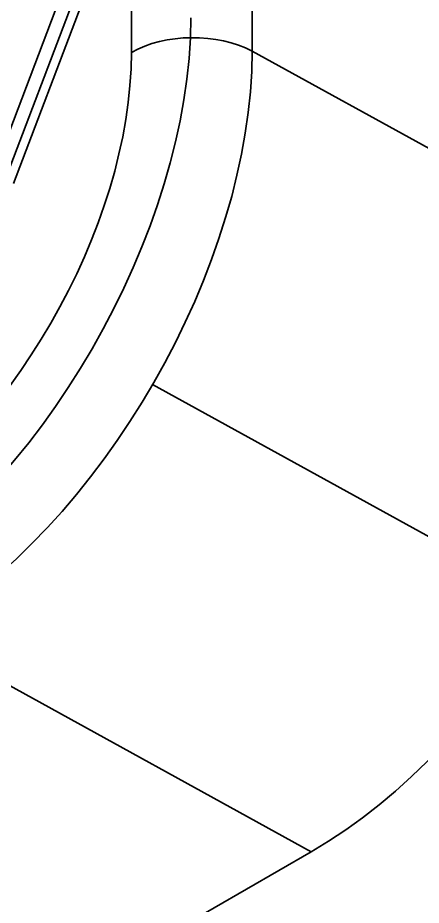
# Model space of a CAD drawing. Header units: millimetres. Extents: x 83 to 1196, y -164 to 735.
# Drawn here: x 1121.7 to 1146.3, y -7.9 to 46.2 of the extents above; entities that cross this region are included whole.
import ezdxf

# ---------------------------------------------------------------- set-up
doc = ezdxf.new("R2010")
doc.units = ezdxf.units.MM
doc.layers.add('1', color=7, linetype='Continuous', true_color=0xffffff)

msp = doc.modelspace()

# ---------------------------------------------------------------- linework, layer by layer
at = {"layer": '1', "color": 7, "linetype": 'Continuous', "lineweight": 35}
for p, q in [((1128.661, 44.081), (1128.661, 60.908)), ((1136.023, 60.982), (1136.023, 44.156)), ((1120.192, 36.514), (1124.314, 47.38)), ((1125.047, 47.062), (1120.927, 36.201)), ((1125.608, 46.931), (1121.491, 36.077)), ((1136.023, 44.156), (1160.125, 30.851)), ((1129.958, 23.834), (1154.053, 10.533)), ((1139.615, -4.66), (1115.602, 8.596)), ((1102.853, -25.885), (1139.615, -4.66))]:
    msp.add_line(p, q, dxfattribs=at)
for centre, major_axis, ratio, start_param, end_param in [((1111.762, 34.386), (14.514, 25.111), 0.577596, 3.928771, 5.496875), ((1132.409, 41.918), (5.3, 0), 0.57735, 0.820305, 2.356194), ((1111.893, 34.408), (11.861, 20.522), 0.577596, 3.927739, 5.498109), ((1115.64, 32.245), (14.419, 25.164), 0.572533, 3.925501, 5.495871), ((1139.607, 19.015), (14.514, 25.111), 0.577596, 3.927739, 5.498109)]:
    msp.add_ellipse(centre, major_axis=major_axis, ratio=ratio, start_param=start_param, end_param=end_param, dxfattribs=at)

doc.saveas('drawing.dxf')
